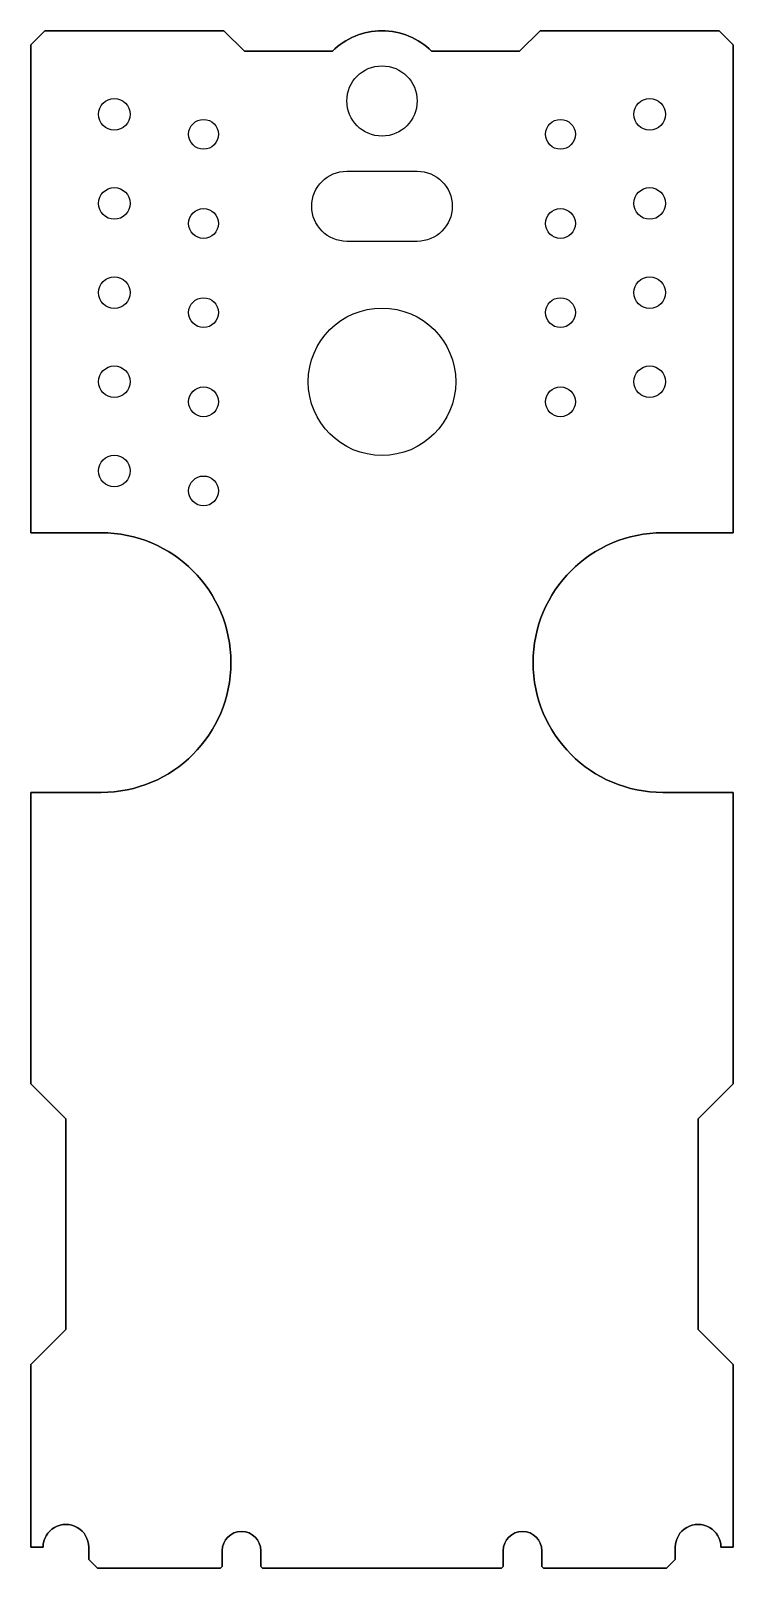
# Model space of a CAD drawing. Header units: millimetres. Extents: x -10 to 10, y -33.8 to 10.
import ezdxf

# ---------------------------------------------------------------- set-up
doc = ezdxf.new("R2010")
doc.units = ezdxf.units.MM
doc.layers.get('0').update_dxf_attribs({"linetype": 'CONTINUOUS'})

msp = doc.modelspace()

# ---------------------------------------------------------------- linework, layer by layer
for points in [[(10, 8.8), (10, -4.3), (8, -4.3, 1), (8, -11.7), (10, -11.7), (10, -20), (9, -21), (9, -27), (10, -28), (10, -33.2), (9.65, -33.2, 1.000003), (8.35, -33.2), (8.35, -33.55), (8.1, -33.8), (4.6, -33.8), (4.55, -33.75), (4.55, -33.3, 0.999998), (3.45, -33.3), (3.45, -33.75), (3.4, -33.8), (-3.4, -33.8), (-3.45, -33.75), (-3.45, -33.3, 0.999998), (-4.55, -33.3), (-4.55, -33.75), (-4.6, -33.8), (-8.1, -33.8), (-8.35, -33.55), (-8.35, -33.2, 1.000003), (-9.65, -33.2), (-10, -33.2), (-10, -28), (-9, -27), (-9, -21), (-10, -20), (-10, -11.7), (-8, -11.7, 1), (-8, -4.3), (-10, -4.3), (-10, 9.6), (-9.6, 10), (-4.5, 10), (-3.914, 9.414), (-1.414, 9.414, -0.414427), (1.414, 9.414), (3.914, 9.414), (4.5, 10), (9.6, 10), (10, 9.6)], [(10, -4.3), (10, 8.8), (10, 9.6), (9.6, 10), (4.5, 10), (3.914, 9.414), (1.414, 9.414, 0.414427), (-1.414, 9.414), (-3.914, 9.414), (-4.5, 10), (-9.6, 10), (-10, 9.6), (-10, -4.3), (-8, -4.3, -1), (-8, -11.7), (-10, -11.7), (-10, -20), (-9, -21), (-9, -27), (-10, -28), (-10, -33.2), (-9.65, -33.2, -1.000003), (-8.35, -33.2), (-8.35, -33.55), (-8.1, -33.8), (-4.6, -33.8), (-4.55, -33.75), (-4.55, -33.3, -0.999998), (-3.45, -33.3), (-3.45, -33.75), (-3.4, -33.8), (3.4, -33.8), (3.45, -33.75), (3.45, -33.3, -0.999998), (4.55, -33.3), (4.55, -33.75), (4.6, -33.8), (8.1, -33.8), (8.35, -33.55), (8.35, -33.2, -1.000003), (9.65, -33.2), (10, -33.2), (10, -28), (9, -27), (9, -21), (10, -20), (10, -11.7), (8, -11.7, -1), (8, -4.3)], [(1, 6, -1), (1, 4), (-1, 4, -1), (-1, 6)], [(1, 6, -1), (1, 4), (-1, 4, -1), (-1, 6)]]:
    msp.add_lwpolyline(points, format="xyb", close=True)
for centre, radius in [((0, 8, 0), 1), ((0, 8), 1), ((-7.62, 7.62, 0), 0.45), ((-7.62, 7.62), 0.45), ((7.62, 7.62, 0), 0.45), ((7.62, 7.62), 0.45), ((-5.08, 7.05, 0), 0.425), ((-5.08, 7.05), 0.425), ((5.08, 7.05, 0), 0.425), ((5.08, 7.05), 0.425), ((-7.62, 5.08, 0), 0.45), ((-7.62, 5.08), 0.45), ((7.62, 5.08, 0), 0.45), ((7.62, 5.08), 0.45), ((-5.08, 4.51, 0), 0.425), ((-5.08, 4.51), 0.425), ((5.08, 4.51, 0), 0.425), ((5.08, 4.51), 0.425), ((-7.62, 2.54, 0), 0.45), ((-7.62, 2.54), 0.45), ((7.62, 2.54, 0), 0.45), ((7.62, 2.54), 0.45), ((-5.08, 1.97, 0), 0.425), ((-5.08, 1.97), 0.425), ((5.08, 1.97, 0), 0.425), ((5.08, 1.97), 0.425), ((0, 0), 2.1), ((0, 0), 2.1), ((-7.62, 0, 0), 0.45), ((-7.62, 0), 0.45), ((7.62, 0, 0), 0.45), ((7.62, 0), 0.45), ((-5.08, -0.57, 0), 0.425), ((-5.08, -0.57), 0.425), ((5.08, -0.57, 0), 0.425), ((5.08, -0.57), 0.425), ((-7.62, -2.54, 0), 0.45), ((-7.62, -2.54), 0.45), ((-5.08, -3.11, 0), 0.425), ((-5.08, -3.11), 0.425)]:
    msp.add_circle(centre, radius)

doc.saveas('drawing.dxf')
